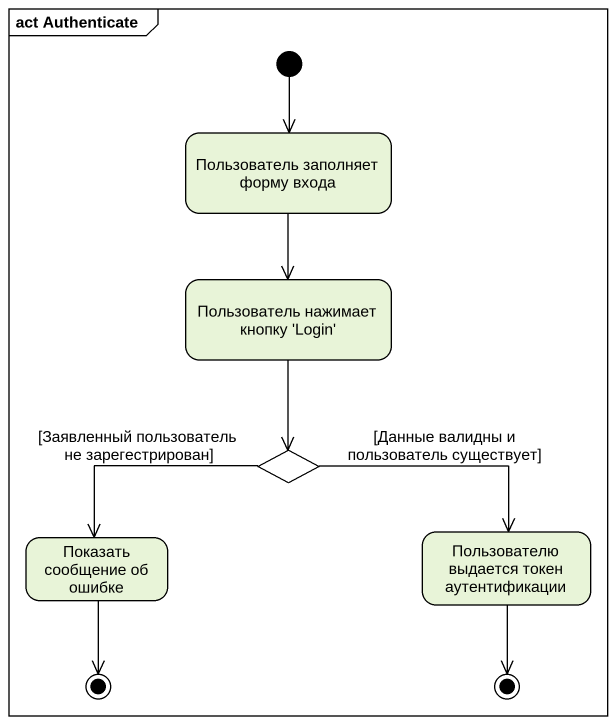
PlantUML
@startuml
mainframe act Authenticate
hide empty description
state "Пользователь заполняет форму входа" as Пользователь_заполняет
state "Пользователь нажимает кнопку 'Login'" as Пользователь_нажимает
state choice1 <<choice>>
state "Показать сообщение об ошибке" as Показать_сообщение_об_ошибке
state "Пользователю выдается токен аутентификации" as Пользователю_выдается_токен
state final1 <<end>>
state final2 <<end>>
[*] --> Пользователь_заполняет
Пользователь_заполняет --> Пользователь_нажимает
Пользователь_нажимает --> choice1
choice1 -left-> Показать_сообщение_об_ошибке : [Заявленный пользователь не зарегестрирован]
choice1 -right-> Пользователю_выдается_токен : [Данные валидны и пользователь существует]
Показать_сообщение_об_ошибке --> final1
Пользователю_выдается_токен --> final2
@enduml
